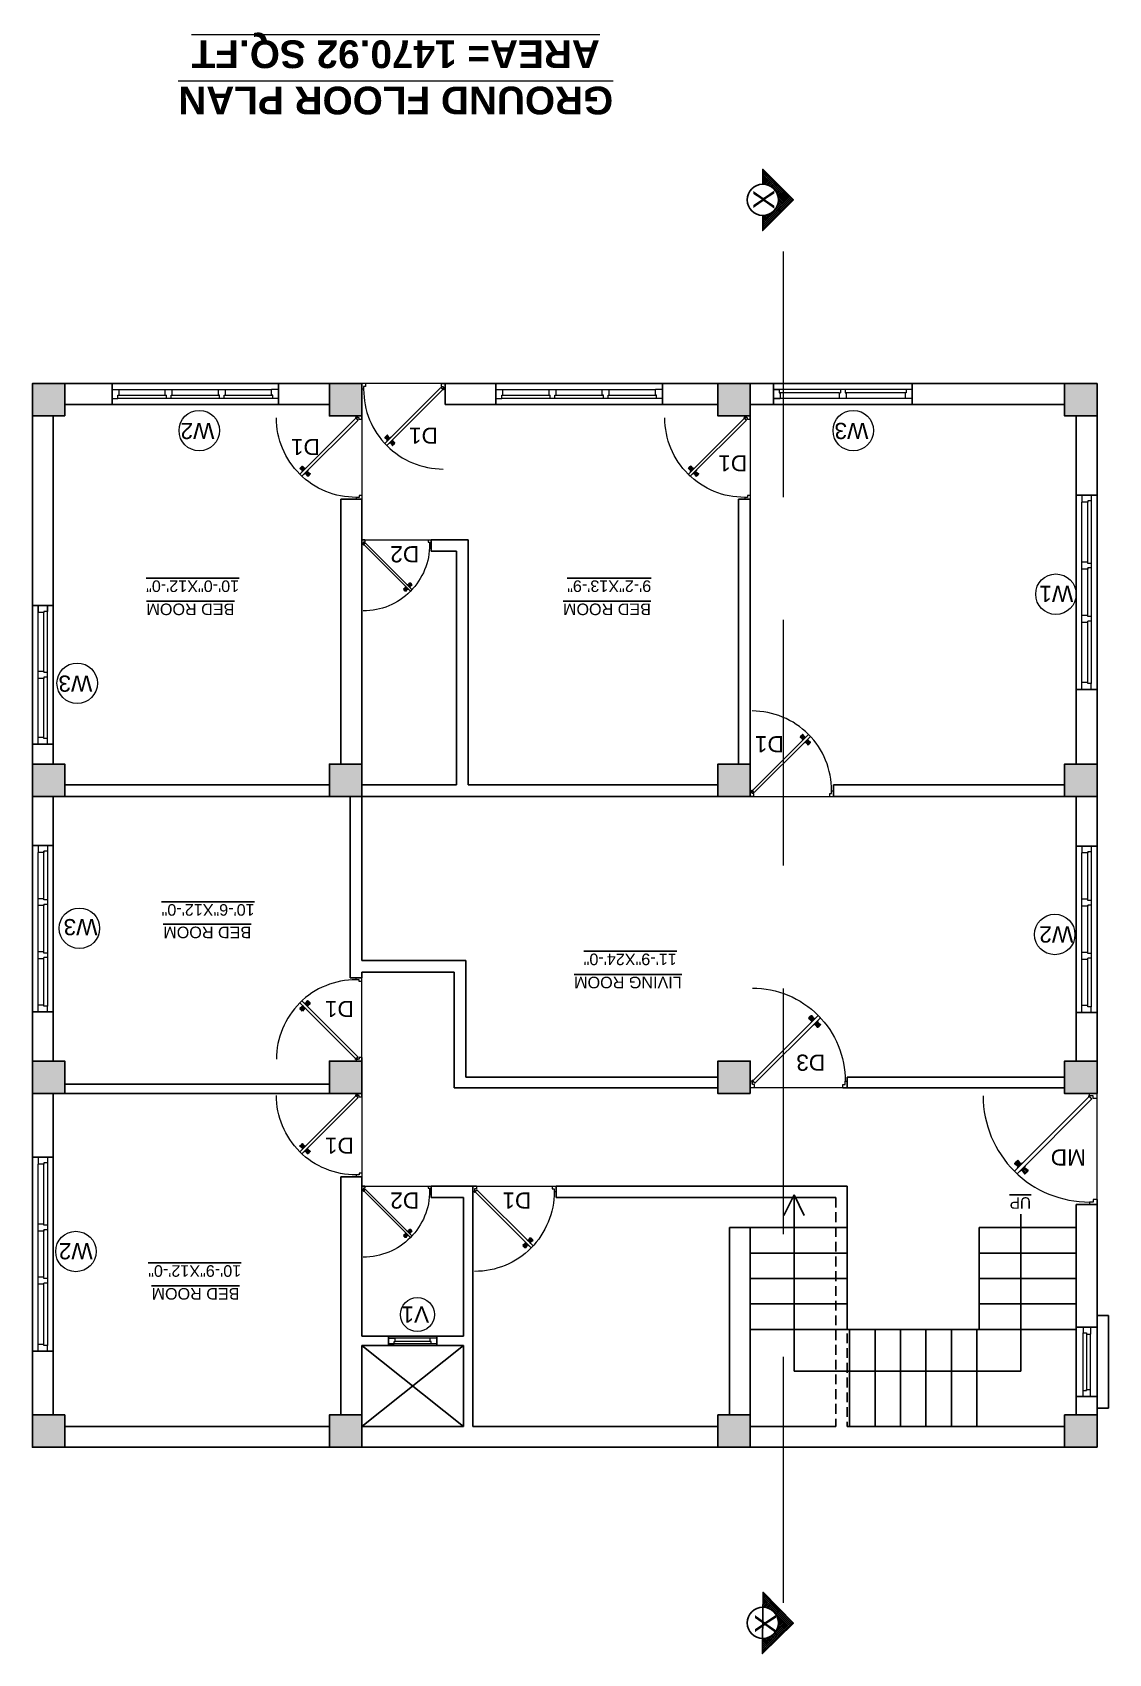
# Model space of a CAD drawing. Header units: inches. Extents: x 1397 to 20304, y -27267 to -746.
# Drawn here: x 17264 to 17729, y -20659 to -19958 of the extents above; entities that cross this region are included whole.
import ezdxf

# ---------------------------------------------------------------- set-up
doc = ezdxf.new("R2010")
doc.units = ezdxf.units.IN
doc.header["$LTSCALE"] = 17
doc.header["$MEASUREMENT"] = 0
doc.linetypes.add('21_FP_00$0$HIDDEN', pattern=[0.375, 0.25, -0.125])
doc.linetypes.add('PHANTOM2', pattern=[1.25, 0.625, -0.125, 0.125, -0.125, 0.125, -0.125])
for name, color, linetype, lineweight in [('25 BOT BAR', 12, 'Continuous', 25), ('aa_section_line', 2, 'PHANTOM2', 13), ('DOOR & WIN', 1, 'Continuous', 25), ('OUTLINE', 1, 'Continuous', 25), ('PUERTAS', 7, 'Continuous', 9), ('TEXT', 231, 'Continuous', 20), ('WINDOW FRAME PLAN', 162, 'Continuous', 18)]:
    doc.layers.add(name, color=color, linetype=linetype, lineweight=lineweight)
doc.layers.add('A-Sect-Iden', color=111, linetype='Continuous')
doc.styles.add('DIMTEXT', font='arial.ttf', dxfattribs={"height": 6})
doc.styles.add('HEADING', font='swissel.ttf')

# ---------------------------------------------------------------- blocks, each defined once
blk = doc.blocks.new('DFFDFD')
at = {"layer": 'DOOR & WIN'}
for p, q in [((-13646.78, -2252.33), (-13646.78, -2168.33)), ((-13637.78, -2168.33), (-13646.78, -2168.33)), ((-13637.78, -2168.33), (-13637.78, -2252.33)), ((-13637.78, -2252.33), (-13646.78, -2252.33)), ((-13637.78, -2252.33), (-13646.78, -2252.33))]:
    blk.add_line(p, q, dxfattribs=at)
at = {"layer": 'WINDOW FRAME PLAN'}
for p, q in [((-13644.28, -2168.33), (-13644.28, -2170.83)), ((-13644.28, -2249.83), (-13644.28, -2170.83)), ((-13644.28, -2170.83), (-13642.78, -2170.83)), ((-13642.78, -2170.83), (-13642.78, -2171.33)), ((-13642.78, -2171.33), (-13642.78, -2197.83)), ((-13642.78, -2171.33), (-13640.28, -2171.33)), ((-13640.28, -2168.33), (-13640.28, -2171.33)), ((-13640.28, -2171.33), (-13640.28, -2249.33)), ((-13644.28, -2197.83), (-13642.78, -2197.83)), ((-13644.28, -2199.83), (-13642.78, -2199.83)), ((-13642.78, -2197.33), (-13640.28, -2197.33)), ((-13642.78, -2199.83), (-13642.78, -2200.33)), ((-13642.78, -2199.83), (-13642.78, -2220.83)), ((-13642.78, -2200.33), (-13640.28, -2200.33)), ((-13644.28, -2220.83), (-13642.78, -2220.83)), ((-13642.78, -2220.33), (-13640.28, -2220.33)), ((-13642.78, -2220.83), (-13642.78, -2220.33)), ((-13644.28, -2222.83), (-13642.78, -2222.83)), ((-13642.78, -2222.83), (-13642.78, -2249.33)), ((-13642.78, -2223.33), (-13640.28, -2223.33)), ((-13644.28, -2252.33), (-13644.28, -2249.83)), ((-13644.28, -2249.83), (-13642.78, -2249.83)), ((-13642.78, -2249.33), (-13640.28, -2249.33)), ((-13642.78, -2249.83), (-13642.78, -2249.33)), ((-13640.28, -2252.33), (-13640.28, -2249.33))]:
    blk.add_line(p, q, dxfattribs=at)
blk = doc.blocks.new('3ft')
at = {"layer": 'PUERTAS', "color": 6}
for p, q in [((1.01, 2.52), (25.23, 26.74)), ((26.05, 25.92), (1.77, 1.64)), ((26.05, 25.92), (25.23, 26.74)), ((0, 2.4), (0, 0)), ((0.72, 2.4), (0, 2.4)), ((1.6, 0), (0, 0)), ((0.72, 1.52), (0.72, 2.44)), ((0.8, 1.52), (0.72, 1.52)), ((0.8, 1.52), (0.8, 2.41)), ((0.8, 1.2), (0.8, 1.52)), ((1.6, 1.2), (0.8, 1.2)), ((1.57, 1.84), (0.94, 2.47)), ((1.63, 1.89), (0.97, 2.55)), ((1.63, 1.89), (1.57, 1.84)), ((1.77, 1.64), (1.57, 1.84)), ((1.6, 0), (1.6, 1.2)), ((34.4, 0), (34.4, 1.2)), ((34.4, 1.2), (35.2, 1.2)), ((34.4, 0), (36, 0)), ((35.2, 1.2), (35.2, 2.4)), ((35.2, 2.4), (36, 2.4)), ((36, 0), (36, 2.4))]:
    blk.add_line(p, q, dxfattribs=at)
at = {"layer": 'PUERTAS', "color": 8}
for p, q in [((22.57, 24.94), (21.65, 25.68)), ((22.63, 24.99), (21.69, 25.75)), ((22.74, 25.1), (21.84, 25.9)), ((22.13, 26.28), (21.98, 26.13)), ((22.88, 25.24), (22.01, 26.06)), ((22.13, 26.28), (22.27, 26.42)), ((22.29, 26.41), (22.27, 26.42)), ((23.16, 25.52), (22.34, 26.39)), ((23.3, 25.66), (22.5, 26.56)), ((23.41, 25.77), (22.65, 26.71)), ((22.69, 24.32), (23.02, 24.83)), ((23.46, 25.83), (22.72, 26.75)), ((22.95, 24.96), (22.84, 25.07)), ((22.98, 24.99), (22.86, 25.1)), ((23.03, 25.04), (22.91, 25.15)), ((22.91, 24.53), (23.1, 24.91)), ((23.11, 25.12), (22.99, 25.23)), ((23.13, 24.76), (23.18, 24.99)), ((23.28, 25.3), (23.17, 25.41)), ((23.36, 25.37), (23.25, 25.49)), ((23.31, 24.94), (23.28, 25.08)), ((23.41, 25.43), (23.3, 25.54)), ((23.46, 25.09), (23.32, 25.13)), ((23.44, 25.45), (23.33, 25.56)), ((23.64, 25.27), (23.41, 25.22)), ((23.87, 25.49), (23.49, 25.3)), ((24.08, 25.71), (23.57, 25.38)), ((23.63, 23.38), (24.14, 23.72)), ((23.84, 23.6), (24.22, 23.79)), ((24.07, 23.82), (24.3, 23.88)), ((24.25, 24), (24.39, 23.97)), ((24.25, 23.26), (24.99, 22.34)), ((24.27, 23.64), (24.38, 23.53)), ((24.3, 23.67), (24.41, 23.56)), ((24.3, 23.32), (25.06, 22.38)), ((24.35, 23.72), (24.46, 23.61)), ((24.4, 24.15), (24.43, 24.01)), ((24.41, 23.43), (25.2, 22.53)), ((24.43, 23.8), (24.54, 23.69)), ((24.58, 24.33), (24.52, 24.1)), ((24.55, 23.57), (25.37, 22.7)), ((24.6, 23.97), (24.72, 23.86)), ((24.8, 24.56), (24.61, 24.18)), ((25.02, 24.77), (24.68, 24.26)), ((24.68, 24.05), (24.79, 23.94)), ((24.73, 24.1), (24.85, 23.99)), ((24.76, 24.13), (24.87, 24.02)), ((24.83, 23.85), (25.7, 23.03)), ((24.97, 23.99), (25.87, 23.2)), ((25.08, 24.1), (26.02, 23.34)), ((25.14, 24.15), (26.06, 23.41)), ((25.58, 22.82), (25.43, 22.67)), ((25.58, 22.82), (25.73, 22.97)), ((25.72, 22.98), (25.73, 22.97)), ((0, 0), (36, 0))]:
    blk.add_line(p, q, dxfattribs=at)
at = {"layer": 'PUERTAS', "color": 1}
for p, q in [((21.67, 25.73), (22.17, 26.23)), ((22.49, 24.95), (21.67, 25.61)), ((21.7, 25.82), (22.14, 26.26)), ((21.73, 25.79), (21.7, 25.82)), ((22.58, 26.7), (22.14, 26.26)), ((22.67, 26.73), (22.17, 26.23)), ((22.61, 26.67), (22.58, 26.7)), ((22.6, 24.96), (23.02, 25.38)), ((22.61, 24.25), (22.92, 24.72)), ((22.62, 24.13), (22.61, 24.14)), ((22.7, 25.07), (22.71, 25.06)), ((23.45, 25.91), (22.79, 26.73)), ((22.82, 25.06), (23.08, 25.32)), ((22.94, 24.95), (22.83, 25.07)), ((22.92, 24.72), (22.92, 24.72)), ((22.93, 24.94), (23.19, 25.21)), ((22.93, 24.84), (22.93, 24.83)), ((23.44, 25.81), (23.02, 25.38)), ((23.34, 25.58), (23.08, 25.32)), ((23.46, 25.47), (23.19, 25.21)), ((23.33, 25.7), (23.34, 25.69)), ((23.45, 25.46), (23.33, 25.57)), ((23.44, 23.31), (23.45, 23.3)), ((23.56, 23.3), (24.03, 23.61)), ((23.57, 25.47), (23.57, 25.47)), ((24.15, 25.79), (23.68, 25.48)), ((23.68, 25.48), (23.68, 25.48)), ((24.03, 23.61), (24.03, 23.62)), ((24.14, 23.62), (24.14, 23.62)), ((24.25, 23.62), (24.51, 23.89)), ((24.27, 25.78), (24.26, 25.79)), ((24.26, 23.29), (24.69, 23.71)), ((24.26, 23.63), (24.37, 23.52)), ((24.26, 23.18), (24.92, 22.37)), ((24.37, 23.52), (24.63, 23.77)), ((24.37, 23.4), (24.37, 23.4)), ((24.78, 24.15), (24.51, 23.89)), ((24.89, 24.03), (24.63, 23.77)), ((25.11, 24.14), (24.69, 23.71)), ((24.77, 24.14), (24.88, 24.03)), ((24.79, 24.38), (24.78, 24.37)), ((24.78, 24.26), (24.78, 24.26)), ((25.1, 24.84), (24.79, 24.38)), ((25, 24.03), (25, 24.03)), ((25.04, 22.36), (25.54, 22.86)), ((25.09, 24.96), (25.1, 24.95)), ((25.1, 22.42), (25.13, 22.39)), ((25.13, 22.39), (25.57, 22.83)), ((25.22, 24.14), (26.03, 23.48)), ((26.04, 23.37), (25.54, 22.86)), ((26.01, 23.27), (25.57, 22.83)), ((25.98, 23.3), (26.01, 23.27))]:
    blk.add_line(p, q, dxfattribs=at)
at = {"layer": 'PUERTAS', "color": 2}
for p, q in [((21.99, 26.11), (21.98, 26.13)), ((25.42, 22.68), (25.43, 22.67))]:
    blk.add_line(p, q, dxfattribs=at)
at = {"layer": 'PUERTAS', "color": 6}
for radius in [0.155, 0.0752]:
    blk.add_circle((0.82, 2.56), radius, dxfattribs=at)
blk.add_arc((0.82, 2.56), 34.38, 359.72845, 90.03333, dxfattribs=at)
at = {"layer": 'PUERTAS', "color": 1}
for centre, start, end in [((22.54, 25.01), 231.07637, 315), ((22.67, 24.2), 135, 225), ((22.73, 26.68), 38.92363, 135), ((22.77, 25.12), 225, 315), ((22.99, 24.89), 135, 219.74275), ((22.87, 24.78), 315, 39.74275), ((23.28, 25.63), 315, 45), ((23.39, 25.86), 315, 38.92363), ((23.51, 23.36), 225, 315), ((23.51, 25.41), 50.25725, 135), ((23.62, 25.53), 230.25725, 315), ((24.09, 23.56), 50.25725, 135), ((24.2, 23.68), 230.25725, 315), ((24.2, 25.73), 45, 135), ((24.32, 23.23), 135, 218.92363), ((24.42, 23.46), 135, 225), ((24.84, 24.31), 135, 219.74275), ((24.72, 24.21), 315, 39.74275), ((24.94, 23.98), 45, 135), ((24.98, 22.42), 218.92363, 315), ((25.04, 24.89), 315, 45), ((25.17, 24.08), 51.07637, 135), ((25.98, 23.42), 315, 51.07637)]:
    blk.add_arc(centre, 0.08, start, end, dxfattribs=at)
blk = doc.blocks.new('*U2802')
at = {"color": 3, "xscale": -1}
blk.add_blockref('3ft', (42, 0), dxfattribs=at)
blk = doc.blocks.new('ffddd')
at = {"layer": 'DOOR & WIN'}
for p, q in [((-13345.31, -2388.07), (-13345.31, -2316.07)), ((-13336.31, -2316.07), (-13345.31, -2316.07)), ((-13336.31, -2316.07), (-13336.31, -2388.07)), ((-13336.31, -2388.07), (-13345.31, -2388.07)), ((-13336.31, -2388.07), (-13345.31, -2388.07))]:
    blk.add_line(p, q, dxfattribs=at)
at = {"layer": 'WINDOW FRAME PLAN'}
for p, q in [((-13342.81, -2316.07), (-13342.81, -2318.57)), ((-13342.81, -2385.57), (-13342.81, -2318.57)), ((-13342.81, -2318.57), (-13341.31, -2318.57)), ((-13341.31, -2318.57), (-13341.31, -2319.07)), ((-13341.31, -2319.07), (-13341.31, -2339.57)), ((-13341.31, -2319.07), (-13338.81, -2319.07)), ((-13338.81, -2316.07), (-13338.81, -2319.07)), ((-13338.81, -2319.07), (-13338.81, -2385.07)), ((-13342.81, -2339.57), (-13341.31, -2339.57)), ((-13341.31, -2339.07), (-13338.81, -2339.07)), ((-13342.81, -2341.57), (-13341.31, -2341.57)), ((-13341.31, -2341.57), (-13341.31, -2342.07)), ((-13341.31, -2341.57), (-13341.31, -2362.57)), ((-13341.31, -2342.07), (-13338.81, -2342.07)), ((-13341.31, -2362.07), (-13338.81, -2362.07)), ((-13341.31, -2362.57), (-13341.31, -2362.07)), ((-13342.81, -2362.57), (-13341.31, -2362.57)), ((-13342.81, -2364.57), (-13341.31, -2364.57)), ((-13341.31, -2364.57), (-13341.31, -2385.57)), ((-13341.31, -2365.07), (-13338.81, -2365.07)), ((-13342.81, -2388.07), (-13342.81, -2385.57)), ((-13342.81, -2385.57), (-13341.31, -2385.57)), ((-13341.31, -2385.07), (-13338.81, -2385.07)), ((-13341.31, -2385.57), (-13341.31, -2385.07)), ((-13338.81, -2388.07), (-13338.81, -2385.07))]:
    blk.add_line(p, q, dxfattribs=at)
blk = doc.blocks.new('*U3029')
at = {"layer": 'PUERTAS', "color": 2}
for p, q in [((11.61, 30.24), (12.57, 31.2)), ((40.83, 2.94), (12.57, 31.2)), ((11.61, 30.24), (39.94, 1.92)), ((12.35, 26.47), (12.33, 26.45)), ((16.34, 30.46), (16.36, 30.48)), ((0, 0), (0, 2.8)), ((0.93, 2.8), (0, 2.8)), ((1.87, 0), (0, 0)), ((0.93, 1.4), (0.93, 2.8)), ((1.87, 1.4), (0.93, 1.4)), ((1.87, 0), (1.87, 1.4)), ((39.94, 1.92), (40.16, 2.14)), ((40.1, 2.21), (40.86, 2.97)), ((40.1, 2.21), (40.16, 2.14)), ((40.13, 0), (40.13, 1.4)), ((40.13, 1.4), (41.07, 1.4)), ((40.13, 0), (42, 0)), ((40.16, 2.14), (40.9, 2.88)), ((41.07, 1.77), (41.07, 2.81)), ((41.07, 1.4), (41.07, 1.77)), ((41.07, 1.77), (41.16, 1.77)), ((41.16, 1.77), (41.16, 2.85)), ((41.16, 2.8), (42, 2.8)), ((42, 2.8), (42, 0))]:
    blk.add_line(p, q, dxfattribs=at)
at = {"layer": 'PUERTAS', "color": 8}
for p, q in [((14.63, 30.14), (15.5, 31.21)), ((14.69, 30.07), (15.57, 31.16)), ((14.82, 29.94), (15.74, 30.99)), ((14.98, 29.77), (15.94, 30.79)), ((15.99, 30.81), (16.01, 30.83)), ((16.19, 30.65), (16.01, 30.83)), ((12.67, 28.18), (11.59, 27.31)), ((12.74, 28.12), (11.65, 27.23)), ((12.87, 27.99), (11.82, 27.06)), ((12, 26.81), (11.98, 26.79)), ((12.15, 26.62), (11.98, 26.79)), ((13.04, 27.82), (12.01, 26.87)), ((12.15, 26.62), (12.33, 26.45)), ((13.36, 27.5), (12.4, 26.48)), ((13.52, 27.34), (12.6, 26.28)), ((13.65, 27.21), (12.77, 26.11)), ((12.82, 28.9), (13.2, 28.3)), ((13.71, 27.14), (12.84, 26.06)), ((13.12, 28.15), (12.99, 28.02)), ((13.14, 28.12), (13.01, 27.99)), ((13.06, 28.65), (13.29, 28.21)), ((13.2, 28.06), (13.07, 27.93)), ((13.3, 27.97), (13.17, 27.84)), ((13.33, 28.39), (13.39, 28.12)), ((13.5, 27.76), (13.37, 27.63)), ((13.59, 27.67), (13.46, 27.54)), ((13.54, 28.18), (13.49, 28.01)), ((13.65, 27.61), (13.52, 27.48)), ((13.71, 28), (13.54, 27.96)), ((13.68, 27.58), (13.55, 27.45)), ((13.92, 27.79), (13.65, 27.86)), ((14.18, 27.53), (13.75, 27.76)), ((14.43, 27.28), (13.83, 27.67)), ((13.91, 29.99), (14.5, 29.61)), ((14.16, 29.74), (14.59, 29.52)), ((14.42, 29.48), (14.69, 29.42)), ((14.63, 29.27), (14.8, 29.31)), ((14.66, 29.69), (14.79, 29.82)), ((14.68, 29.66), (14.82, 29.79)), ((14.74, 29.6), (14.87, 29.73)), ((14.8, 29.09), (14.85, 29.26)), ((14.84, 29.51), (14.97, 29.64)), ((15.01, 28.89), (14.95, 29.16)), ((15.04, 29.3), (15.17, 29.43)), ((15.28, 28.62), (15.05, 29.06)), ((15.14, 29.21), (15.27, 29.34)), ((15.52, 28.37), (15.14, 28.97)), ((15.2, 29.15), (15.33, 29.28)), ((15.22, 29.12), (15.35, 29.25)), ((15.31, 29.45), (16.33, 30.41)), ((15.47, 29.29), (16.52, 30.21)), ((15.6, 29.16), (16.69, 30.04)), ((15.67, 29.09), (16.75, 29.96)), ((16.19, 30.65), (16.36, 30.48)), ((0, 0), (42, 0))]:
    blk.add_line(p, q, dxfattribs=at)
at = {"layer": 'PUERTAS', "color": 1}
for p, q in [((14.64, 30.23), (15.41, 31.18)), ((15.55, 31.19), (16.13, 30.6)), ((15.62, 31.12), (15.65, 31.15)), ((15.65, 31.15), (16.17, 30.63)), ((11.62, 27.26), (12.21, 26.67)), ((12.58, 28.16), (11.63, 27.4)), ((11.69, 27.19), (11.66, 27.15)), ((11.66, 27.15), (12.17, 26.64)), ((12.69, 26.12), (12.17, 26.64)), ((12.79, 26.09), (12.21, 26.67)), ((12.72, 26.16), (12.69, 26.12)), ((12.7, 28.16), (13.2, 27.66)), ((12.73, 29.12), (12.72, 29.11)), ((12.72, 28.98), (13.08, 28.44)), ((12.83, 28.03), (12.84, 28.04)), ((13.7, 27.04), (12.93, 26.09)), ((12.97, 28.04), (13.27, 27.74)), ((13.11, 28.16), (12.98, 28.03)), ((13.08, 28.44), (13.08, 28.43)), ((13.09, 28.3), (13.09, 28.3)), ((13.09, 28.17), (13.4, 27.87)), ((13.69, 27.17), (13.2, 27.66)), ((13.57, 27.43), (13.27, 27.74)), ((13.71, 27.56), (13.4, 27.87)), ((13.69, 27.57), (13.56, 27.44)), ((13.56, 27.3), (13.57, 27.3)), ((13.69, 30.08), (13.7, 30.09)), ((13.83, 30.09), (14.37, 29.73)), ((13.83, 27.55), (13.84, 27.56)), ((13.97, 27.54), (13.96, 27.55)), ((14.51, 27.19), (13.97, 27.54)), ((14.37, 29.73), (14.38, 29.72)), ((14.51, 29.72), (14.5, 29.72)), ((14.63, 29.71), (14.94, 29.41)), ((14.65, 27.2), (14.64, 27.19)), ((14.65, 30.11), (15.14, 29.61)), ((14.65, 29.7), (14.78, 29.83)), ((14.78, 29.98), (14.77, 29.97)), ((14.77, 29.84), (15.07, 29.54)), ((15.25, 29.1), (14.94, 29.41)), ((15.37, 29.24), (15.07, 29.54)), ((15.64, 29.12), (15.14, 29.61)), ((15.23, 29.11), (15.36, 29.24)), ((15.25, 28.97), (15.25, 28.97)), ((15.26, 28.84), (15.25, 28.84)), ((15.62, 28.3), (15.26, 28.84)), ((15.51, 29.24), (15.5, 29.24)), ((15.61, 28.15), (15.62, 28.16)), ((15.76, 29.11), (16.71, 29.88)), ((16.72, 30.01), (16.13, 30.6)), ((16.68, 30.12), (16.17, 30.63)), ((16.65, 30.09), (16.68, 30.12))]:
    blk.add_line(p, q, dxfattribs=at)
at = {"layer": 'PUERTAS', "color": 2}
for radius in [0.181, 0.0878]:
    blk.add_circle((41.04, 2.99), radius, dxfattribs=at)
at = {"layer": 'PUERTAS', "color": 8}
blk.add_arc((41.04, 2.99), 40.11, 89.96667, 180.27155, dxfattribs=at)
at = {"layer": 'PUERTAS', "color": 1}
for centre, start, end in [((15.48, 31.12), 45, 141.07637), ((11.69, 27.33), 128.92363, 225), ((12.63, 28.09), 45, 128.92363), ((12.79, 29.04), 135, 225), ((12.86, 26.15), 225, 321.07637), ((12.9, 27.97), 45, 135), ((13.16, 28.24), 140.25725, 225), ((13.02, 28.36), 320.25725, 45), ((13.5, 27.37), 315, 45), ((13.62, 27.1), 321.07637, 45), ((13.76, 30.02), 45, 135), ((13.77, 27.63), 225, 309.74275), ((13.9, 27.49), 45, 129.74275), ((14.44, 29.79), 225, 309.74275), ((14.57, 29.65), 45, 129.74275), ((14.58, 27.25), 225, 315), ((14.71, 30.17), 141.07637, 225), ((14.84, 29.91), 135, 225), ((15.32, 28.91), 140.25725, 225), ((15.18, 29.03), 320.25725, 45), ((15.44, 29.3), 225, 315), ((15.55, 28.23), 315, 45), ((15.7, 29.18), 225, 308.92363)]:
    blk.add_arc(centre, 0.0933, start, end, dxfattribs=at)
blk = doc.blocks.new('*U3030')
at = {"color": 3}
blk.add_blockref('3ft', (0, 0), dxfattribs=at)
blk = doc.blocks.new('2ft6in')
at = {"layer": 'PUERTAS', "color": 2}
for p, q in [((0.84, 2.1), (21.02, 22.28)), ((21.71, 21.6), (1.47, 1.37)), ((18.33, 21.76), (18.31, 21.77)), ((21.71, 21.6), (21.02, 22.28)), ((21.18, 18.9), (21.2, 18.89)), ((0, 2), (0, 0)), ((0.6, 2), (0, 2)), ((1.33, 0), (0, 0)), ((0.6, 1.26), (0.6, 2.04)), ((0.67, 1.26), (0.6, 1.26)), ((0.67, 1.26), (0.67, 2.01)), ((0.67, 1), (0.67, 1.26)), ((1.33, 1), (0.67, 1)), ((1.31, 1.53), (0.79, 2.06)), ((1.36, 1.58), (0.81, 2.12)), ((1.36, 1.58), (1.31, 1.53)), ((1.47, 1.37), (1.31, 1.53)), ((1.33, 0), (1.33, 1)), ((28.67, 0), (28.67, 1)), ((28.67, 1), (29.33, 1)), ((28.67, 0), (30, 0)), ((29.33, 1), (29.33, 2)), ((29.33, 2), (30, 2)), ((30, 0), (30, 2))]:
    blk.add_line(p, q, dxfattribs=at)
at = {"layer": 'PUERTAS', "color": 8}
for p, q in [((18.81, 20.78), (18.04, 21.4)), ((18.86, 20.83), (18.08, 21.46)), ((18.95, 20.92), (18.2, 21.58)), ((18.44, 21.9), (18.31, 21.77)), ((19.07, 21.03), (18.34, 21.72)), ((18.44, 21.9), (18.56, 22.02)), ((18.58, 22.01), (18.56, 22.02)), ((19.3, 21.26), (18.61, 22)), ((19.42, 21.38), (18.75, 22.14)), ((19.51, 21.48), (18.88, 22.26)), ((19.55, 21.53), (18.93, 22.3)), ((19.4, 21.08), (19.31, 21.17)), ((19.47, 21.15), (19.38, 21.24)), ((19.51, 21.19), (19.42, 21.28)), ((19.53, 21.21), (19.44, 21.3)), ((19.7, 21.06), (19.51, 21.01)), ((19.89, 21.24), (19.58, 21.08)), ((20.07, 21.42), (19.64, 21.15)), ((18.91, 20.27), (19.19, 20.69)), ((19.13, 20.8), (19.03, 20.9)), ((19.15, 20.82), (19.05, 20.92)), ((19.09, 20.44), (19.25, 20.76)), ((19.19, 20.87), (19.1, 20.96)), ((19.25, 20.93), (19.16, 21.02)), ((19.28, 20.63), (19.32, 20.83)), ((19.43, 20.78), (19.4, 20.9)), ((19.55, 20.91), (19.43, 20.94)), ((19.69, 19.49), (20.12, 19.76)), ((19.87, 19.67), (20.18, 19.83)), ((20.06, 19.85), (20.25, 19.9)), ((20.21, 20), (20.33, 19.97)), ((20.21, 19.38), (20.83, 18.61)), ((20.23, 19.7), (20.32, 19.61)), ((20.25, 19.72), (20.34, 19.63)), ((20.25, 19.43), (20.88, 18.65)), ((20.29, 19.76), (20.38, 19.67)), ((20.33, 20.13), (20.36, 20.01)), ((20.34, 19.53), (21, 18.77)), ((20.36, 19.83), (20.45, 19.74)), ((20.48, 20.28), (20.44, 20.08)), ((20.46, 19.64), (21.14, 18.91)), ((20.5, 19.98), (20.6, 19.89)), ((20.67, 20.47), (20.51, 20.15)), ((20.85, 20.64), (20.57, 20.22)), ((20.57, 20.04), (20.66, 19.95)), ((20.61, 20.09), (20.7, 19.99)), ((20.63, 20.11), (20.72, 20.01)), ((20.69, 19.87), (21.42, 19.19)), ((20.81, 19.99), (21.56, 19.33)), ((20.9, 20.08), (21.68, 19.45)), ((20.95, 20.13), (21.72, 19.51)), ((21.32, 19.01), (21.2, 18.89)), ((21.32, 19.01), (21.44, 19.14)), ((21.43, 19.15), (21.44, 19.14)), ((0, 0), (30, 0))]:
    blk.add_line(p, q, dxfattribs=at)
at = {"layer": 'PUERTAS', "color": 1}
for p, q in [((18.06, 21.44), (18.48, 21.86)), ((18.74, 20.79), (18.06, 21.34)), ((18.08, 21.51), (18.45, 21.88)), ((18.11, 21.49), (18.08, 21.51)), ((18.82, 22.25), (18.45, 21.88)), ((18.9, 22.28), (18.48, 21.86)), ((18.84, 22.23), (18.82, 22.25)), ((18.83, 20.8), (19.18, 21.15)), ((19.54, 21.59), (18.99, 22.27)), ((19.02, 20.88), (19.24, 21.1)), ((19.54, 21.5), (19.18, 21.15)), ((19.45, 21.31), (19.24, 21.1)), ((19.55, 21.22), (19.33, 21.01)), ((19.45, 21.41), (19.45, 21.41)), ((19.54, 21.22), (19.45, 21.31)), ((19.64, 21.23), (19.64, 21.23)), ((19.74, 21.24), (19.73, 21.23)), ((20.12, 21.49), (19.74, 21.24)), ((20.22, 21.48), (20.22, 21.49)), ((18.84, 20.21), (19.1, 20.6)), ((18.85, 20.11), (18.84, 20.12)), ((18.92, 20.89), (18.93, 20.88)), ((19.12, 20.8), (19.03, 20.89)), ((19.1, 20.7), (19.11, 20.69)), ((19.1, 20.6), (19.1, 20.6)), ((19.11, 20.79), (19.33, 21.01)), ((19.53, 19.43), (19.54, 19.42)), ((19.64, 19.42), (20.02, 19.67)), ((20.02, 19.67), (20.03, 19.68)), ((20.12, 19.68), (20.12, 19.68)), ((20.21, 19.69), (20.43, 19.9)), ((20.22, 19.41), (20.57, 19.76)), ((20.22, 19.69), (20.31, 19.6)), ((20.22, 19.32), (20.76, 18.64)), ((20.31, 19.6), (20.52, 19.81)), ((20.31, 19.5), (20.31, 19.5)), ((20.65, 20.12), (20.43, 19.9)), ((20.74, 20.03), (20.52, 19.81)), ((20.93, 20.11), (20.57, 19.76)), ((20.64, 20.11), (20.73, 20.02)), ((20.66, 20.31), (20.65, 20.31)), ((20.65, 20.21), (20.65, 20.22)), ((20.91, 20.7), (20.66, 20.31)), ((20.84, 20.02), (20.83, 20.03)), ((20.86, 18.63), (21.28, 19.05)), ((20.91, 20.8), (20.91, 20.79)), ((20.91, 18.68), (20.94, 18.66)), ((20.94, 18.66), (21.31, 19.03)), ((21.02, 20.12), (21.7, 19.57)), ((21.7, 19.47), (21.28, 19.05)), ((21.67, 19.4), (21.31, 19.03)), ((21.65, 19.42), (21.67, 19.4))]:
    blk.add_line(p, q, dxfattribs=at)
at = {"layer": 'PUERTAS', "color": 2}
for radius in [0.129, 0.0627]:
    blk.add_circle((0.68, 2.14), radius, dxfattribs=at)
at = {"layer": 'PUERTAS', "color": 8}
blk.add_arc((0.68, 2.14), 28.65, 359.72845, 90.03333, dxfattribs=at)
at = {"layer": 'PUERTAS', "color": 1}
for centre, start, end in [((18.94, 22.23), 38.92363, 135), ((19.4, 21.36), 315, 45), ((19.49, 21.55), 315, 38.92363), ((19.6, 21.18), 50.25725, 135), ((19.68, 21.28), 230.25725, 315), ((20.17, 21.44), 45, 135), ((18.78, 20.84), 231.07637, 315), ((18.89, 20.16), 135, 225), ((18.97, 20.93), 225, 315), ((19.16, 20.74), 135, 219.74275), ((19.06, 20.65), 315, 39.74275), ((19.59, 19.47), 225, 315), ((20.07, 19.63), 50.25725, 135), ((20.16, 19.73), 230.25725, 315), ((20.27, 19.36), 135, 218.92363), ((20.35, 19.55), 135, 225), ((20.7, 20.26), 135, 219.74275), ((20.6, 20.17), 315, 39.74275), ((20.78, 19.98), 45, 135), ((20.82, 18.68), 218.92363, 315), ((20.87, 20.75), 315, 45), ((20.98, 20.07), 51.07637, 135), ((21.65, 19.52), 315, 51.07637)]:
    blk.add_arc(centre, 0.0667, start, end, dxfattribs=at)
blk = doc.blocks.new('*U2794')
at = {"color": 3, "xscale": -1}
blk.add_blockref('2ft6in', (42, 0), dxfattribs=at)
blk = doc.blocks.new("5'")
at = {"layer": 'WINDOW FRAME PLAN'}
for p, q in [((10026.35, -7897.24), (10086.35, -7897.24)), ((10026.35, -7897.24), (10026.35, -7901.24)), ((10026.35, -7897.24), (10029.35, -7897.24)), ((10028.85, -7901.24), (10028.85, -7899.74)), ((10028.85, -7899.74), (10029.35, -7899.74)), ((10029.35, -7899.74), (10029.35, -7897.24)), ((10029.35, -7899.74), (10054.85, -7899.74)), ((10054.85, -7899.74), (10054.85, -7897.24)), ((10054.85, -7897.24), (10057.85, -7897.24)), ((10055.35, -7899.74), (10054.85, -7899.74)), ((10055.35, -7901.24), (10055.35, -7899.74)), ((10057.35, -7901.24), (10057.35, -7899.74)), ((10057.85, -7899.74), (10057.35, -7899.74)), ((10057.85, -7899.74), (10057.85, -7897.24)), ((10057.85, -7899.74), (10083.35, -7899.74)), ((10086.35, -7897.24), (10083.35, -7897.24)), ((10083.35, -7899.74), (10083.35, -7897.24)), ((10083.85, -7899.74), (10083.35, -7899.74)), ((10083.85, -7901.24), (10083.85, -7899.74)), ((10086.35, -7897.24), (10086.35, -7901.24)), ((10026.35, -7901.24), (10086.35, -7901.24)), ((10026.35, -7901.24), (10028.85, -7901.24)), ((10086.35, -7901.24), (10083.85, -7901.24))]:
    blk.add_line(p, q, dxfattribs=at)

msp = doc.modelspace()

# ---------------------------------------------------------------- hatches: boundary and pattern name
at = {"layer": 'A-Sect-Iden', "ltscale": 0.5}
h = msp.add_hatch(dxfattribs=at)
h.set_pattern_fill('ANSI37', color=2, scale=5, angle=180, style=0)
h.set_pattern_definition([(225, (43428.63656, -13848.86635), (0.441941738, -0.441941738), []), (315, (43428.63656, -13848.86635), (0.441941738, 0.441941738), [])])
h.paths.add_polyline_path([(17579.56, -20023.63), (17579.56, -20017.14), (17592.8, -20030.38), (17579.56, -20043.63), (17579.56, -20037.13, 1)])
h = msp.add_hatch(dxfattribs=at)
h.set_pattern_fill('ANSI37', color=2, scale=5, angle=180, style=0)
h.set_pattern_definition([(225, (43428.6612, -14464.24026), (0.441941738, -0.441941738), []), (315, (43428.6612, -14464.24026), (0.441941738, 0.441941738), [])])
h.paths.add_polyline_path([(17579.66, -20639.01), (17579.72, -20632.52), (17592.83, -20645.89), (17579.45, -20659), (17579.52, -20652.51, 1)])
at = {"layer": 'DOOR & WIN'}
h = msp.add_hatch(color=256, dxfattribs=at)
h.dxf.hatch_style = 1
h.paths.add_polyline_path([(17263.66, -20123.82), (17277.66, -20123.82), (17277.66, -20109.82), (17263.66, -20109.82)])
h = msp.add_hatch(color=256, dxfattribs=at)
h.dxf.hatch_style = 1
h.paths.add_polyline_path([(17392.12, -20123.82), (17406.12, -20123.82), (17406.12, -20109.82), (17392.12, -20109.82)])
h = msp.add_hatch(color=256, dxfattribs=at)
h.dxf.hatch_style = 1
h.paths.add_polyline_path([(17560.12, -20123.82), (17574.12, -20123.82), (17574.12, -20109.82), (17560.12, -20109.82)])
h = msp.add_hatch(color=256, dxfattribs=at)
h.dxf.hatch_style = 1
h.paths.add_polyline_path([(17710.12, -20123.82), (17724.12, -20123.82), (17724.12, -20109.82), (17710.12, -20109.82)])
h = msp.add_hatch(color=256, dxfattribs=at)
h.dxf.hatch_style = 1
h.paths.add_polyline_path([(17263.66, -20288.33), (17277.66, -20288.33), (17277.66, -20274.33), (17263.66, -20274.33)])
h = msp.add_hatch(color=256, dxfattribs=at)
h.dxf.hatch_style = 1
h.paths.add_polyline_path([(17392.12, -20288.33), (17406.12, -20288.33), (17406.12, -20274.33), (17392.12, -20274.33)])
h = msp.add_hatch(color=256, dxfattribs=at)
h.dxf.hatch_style = 1
h.paths.add_polyline_path([(17560.12, -20288.33), (17574.12, -20288.33), (17574.12, -20274.33), (17560.12, -20274.33)])
h = msp.add_hatch(color=256, dxfattribs=at)
h.dxf.hatch_style = 1
h.paths.add_polyline_path([(17710.12, -20288.33), (17724.12, -20288.33), (17724.12, -20274.33), (17710.12, -20274.33)])
h = msp.add_hatch(color=256, dxfattribs=at)
h.dxf.hatch_style = 1
h.paths.add_polyline_path([(17263.66, -20416.82), (17277.66, -20416.82), (17277.66, -20402.82), (17263.66, -20402.82)])
h = msp.add_hatch(color=256, dxfattribs=at)
h.dxf.hatch_style = 1
h.paths.add_polyline_path([(17392.12, -20416.82), (17406.12, -20416.82), (17406.12, -20402.82), (17392.12, -20402.82)])
h = msp.add_hatch(color=256, dxfattribs=at)
h.dxf.hatch_style = 1
h.paths.add_polyline_path([(17560.12, -20416.82), (17574.12, -20416.82), (17574.12, -20402.82), (17560.12, -20402.82)])
h = msp.add_hatch(color=256, dxfattribs=at)
h.dxf.hatch_style = 1
h.paths.add_polyline_path([(17710.12, -20416.82), (17724.12, -20416.82), (17724.12, -20402.82), (17710.12, -20402.82)])
h = msp.add_hatch(color=256, dxfattribs=at)
h.dxf.hatch_style = 1
h.paths.add_polyline_path([(17263.66, -20569.82), (17277.66, -20569.82), (17277.66, -20555.82), (17263.66, -20555.82)])
h = msp.add_hatch(color=256, dxfattribs=at)
h.dxf.hatch_style = 1
h.paths.add_polyline_path([(17392.12, -20569.82), (17406.12, -20569.82), (17406.12, -20555.82), (17392.12, -20555.82)])
h = msp.add_hatch(color=256, dxfattribs=at)
h.dxf.hatch_style = 1
h.paths.add_polyline_path([(17560.12, -20569.82), (17574.12, -20569.82), (17574.12, -20555.82), (17560.12, -20555.82)])
h = msp.add_hatch(color=256, dxfattribs=at)
h.dxf.hatch_style = 1
h.paths.add_polyline_path([(17710.12, -20569.82), (17724.12, -20569.82), (17724.12, -20555.82), (17710.12, -20555.82)])

# ---------------------------------------------------------------- linework, layer by layer
at = {"layer": '25 BOT BAR'}
for p, q in [((17442.12, -20118.82), (17442.12, -20109.82)), ((17710.12, -20109.82), (17574.12, -20109.82)), ((17584.12, -20109.82), (17584.12, -20118.82)), ((17644.12, -20109.82), (17644.12, -20118.82)), ((17710.12, -20118.82), (17574.12, -20118.82)), ((17715.12, -20274.33), (17715.12, -20123.82)), ((17724.12, -20274.33), (17724.12, -20123.82)), ((17406.12, -20159.82), (17397.12, -20159.82)), ((17569.12, -20159.82), (17569.12, -20274.33)), ((17569.12, -20159.82), (17574.12, -20159.82)), ((17574.12, -20159.82), (17574.12, -20274.33)), ((17436.12, -20177.33), (17452.12, -20177.33)), ((17436.12, -20177.33), (17436.12, -20182.33)), ((17436.12, -20182.33), (17447.12, -20182.33)), ((17272.66, -20205.82), (17263.66, -20205.82)), ((17272.66, -20265.82), (17263.66, -20265.82)), ((17392.12, -20283.33), (17277.66, -20283.33)), ((17392.12, -20288.33), (17277.66, -20288.33)), ((17401.12, -20366.82), (17401.12, -20288.33)), ((17406.12, -20283.33), (17447.12, -20283.33)), ((17406.12, -20359.32), (17406.12, -20288.33)), ((17406.12, -20288.33), (17560.12, -20288.33)), ((17452.12, -20283.33), (17560.12, -20283.33)), ((17610.12, -20283.33), (17710.12, -20283.33)), ((17610.12, -20288.33), (17610.12, -20283.33)), ((17610.12, -20288.33), (17710.12, -20288.33)), ((17715.12, -20402.82), (17715.12, -20288.33)), ((17724.12, -20402.82), (17724.12, -20288.33)), ((17451.12, -20359.32), (17406.12, -20359.32)), ((17406.12, -20366.82), (17406.12, -20364.32)), ((17446.12, -20364.32), (17406.12, -20364.32)), ((17446.12, -20414.32), (17446.12, -20364.32)), ((17451.12, -20409.82), (17451.12, -20359.32)), ((17406.12, -20366.82), (17401.12, -20366.82)), ((17446.12, -20414.32), (17560.12, -20414.32)), ((17451.12, -20409.82), (17560.12, -20409.82)), ((17710.12, -20409.82), (17616.12, -20409.82)), ((17616.12, -20414.32), (17616.12, -20409.82)), ((17710.12, -20414.32), (17616.12, -20414.32)), ((17406.12, -20452.82), (17397.12, -20452.82)), ((17454.12, -20456.82), (17436.12, -20456.82)), ((17436.12, -20456.82), (17436.12, -20461.82)), ((17450.12, -20461.82), (17436.12, -20461.82)), ((17616.12, -20456.82), (17490.12, -20456.82)), ((17490.12, -20456.82), (17490.12, -20461.82)), ((17611.12, -20461.82), (17490.12, -20461.82)), ((17593.12, -20460.68), (17588.73, -20469.53)), ((17593.12, -20536.82), (17593.12, -20460.68)), ((17593.12, -20460.68), (17597.51, -20469.53)), ((17616.12, -20456.82), (17616.12, -20518.82)), ((17691.12, -20469.02), (17691.12, -20536.82)), ((17715.12, -20555.82), (17715.12, -20464.82)), ((17724.12, -20464.82), (17715.12, -20464.82)), ((17724.12, -20517.82), (17724.12, -20464.82)), ((17565.12, -20555.82), (17565.12, -20474.82)), ((17574.12, -20474.82), (17565.12, -20474.82)), ((17574.12, -20555.82), (17574.12, -20474.82)), ((17616.12, -20474.82), (17574.12, -20474.82)), ((17673.12, -20518.82), (17673.12, -20474.82)), ((17715.12, -20474.82), (17673.12, -20474.82)), ((17616.12, -20485.82), (17574.12, -20485.82)), ((17715.12, -20485.82), (17673.12, -20485.82)), ((17616.12, -20496.82), (17574.12, -20496.82)), ((17715.12, -20496.82), (17673.12, -20496.82)), ((17616.12, -20507.82), (17574.12, -20507.82)), ((17715.12, -20507.82), (17673.12, -20507.82)), ((17618.12, -20518.82), (17574.12, -20518.82)), ((17673.12, -20518.82), (17616.12, -20518.82)), ((17617.12, -20560.82), (17617.12, -20518.82)), ((17628.12, -20560.82), (17628.12, -20518.82)), ((17639.12, -20560.82), (17639.12, -20518.82)), ((17650.12, -20560.82), (17650.12, -20518.82)), ((17661.12, -20560.82), (17661.12, -20518.82)), ((17672.12, -20560.82), (17672.12, -20518.82)), ((17715.12, -20518.82), (17673.12, -20518.82)), ((17724.12, -20517.82), (17715.12, -20517.82)), ((17729.12, -20512.82), (17724.12, -20512.82)), ((17724.12, -20547.82), (17724.12, -20517.82)), ((17729.12, -20517.82), (17729.12, -20512.82)), ((17729.12, -20547.82), (17729.12, -20517.82)), ((17450.12, -20525.82), (17406.12, -20560.82)), ((17450.12, -20560.82), (17406.12, -20525.82)), ((17417.62, -20521.82), (17417.62, -20525.82)), ((17438.62, -20521.82), (17438.62, -20525.82)), ((17454.12, -20521.82), (17454.12, -20560.82)), ((17691.12, -20536.82), (17593.12, -20536.82)), ((17724.12, -20555.82), (17724.12, -20536.64)), ((17715.12, -20547.82), (17724.12, -20547.82)), ((17729.12, -20547.82), (17729.12, -20552.82)), ((17729.12, -20552.82), (17724.12, -20552.82)), ((17611.12, -20560.82), (17574.12, -20560.82)), ((17710.12, -20560.82), (17616.12, -20560.82)), ((17710.12, -20569.82), (17574.12, -20569.82))]:
    msp.add_line(p, q, dxfattribs=at)
at = {"layer": '25 BOT BAR', "linetype": '21_FP_00$0$HIDDEN'}
for p, q in [((17611.12, -20461.82), (17611.12, -20560.82)), ((17616.12, -20456.82), (17616.12, -20560.82))]:
    msp.add_line(p, q, dxfattribs=at)
at = {"layer": 'A-Sect-Iden', "ltscale": 0.5}
for points in [[(17579.56, -20023.63), (17579.56, -20017.14), (17592.8, -20030.38), (17579.56, -20043.63), (17579.56, -20037.13)], [(17579.47, -20653.51), (17579.69, -20632.53), (17592.79, -20645.91), (17579.41, -20659.02), (17579.47, -20653.51)]]:
    msp.add_lwpolyline(points, dxfattribs=at)
for centre in [(17579.56, -20030.38), (17579.59, -20645.76)]:
    msp.add_circle(centre, 6.75, dxfattribs=at)
at = {"layer": 'aa_section_line', "linetype": '21_FP_00$0$HIDDEN', "ltscale": 25}
msp.add_line((17588.55, -20637.01), (17588.56, -20043.22), dxfattribs=at)
at = {"layer": 'DOOR & WIN'}
for p, q in [((17263.66, -20109.82), (17263.66, -20402.82)), ((17406.12, -20109.82), (17263.66, -20109.82)), ((17560.12, -20109.82), (17442.12, -20109.82)), ((17392.12, -20118.82), (17277.66, -20118.82)), ((17560.12, -20118.82), (17442.12, -20118.82)), ((17272.66, -20123.82), (17272.66, -20274.33)), ((17397.12, -20159.82), (17397.12, -20274.33)), ((17406.12, -20159.82), (17406.12, -20274.33)), ((17447.12, -20182.33), (17447.12, -20283.33)), ((17452.12, -20177.33), (17452.12, -20283.33)), ((17272.66, -20288.33), (17272.66, -20402.82)), ((17392.12, -20412.82), (17277.66, -20412.82)), ((17263.66, -20416.82), (17263.66, -20569.82)), ((17272.66, -20416.82), (17272.66, -20555.82)), ((17392.12, -20416.82), (17277.66, -20416.82)), ((17454.12, -20521.82), (17454.12, -20456.82)), ((17450.12, -20521.82), (17406.12, -20521.82)), ((17450.12, -20525.82), (17406.12, -20525.82)), ((17392.12, -20560.82), (17277.66, -20560.82)), ((17450.12, -20560.82), (17406.12, -20560.82)), ((17560.12, -20560.82), (17454.12, -20560.82)), ((17574.12, -20569.82), (17263.66, -20569.82))]:
    msp.add_line(p, q, dxfattribs=at)
at = {"layer": 'OUTLINE'}
for p, q in [((17272.66, -20381.57), (17263.66, -20381.57)), ((17397.12, -20452.82), (17397.12, -20555.82)), ((17406.12, -20452.82), (17406.12, -20456.82)), ((17406.12, -20456.82), (17406.12, -20521.82)), ((17450.12, -20461.82), (17450.12, -20521.82)), ((17406.12, -20525.82), (17406.12, -20555.82)), ((17450.12, -20525.82), (17450.12, -20560.82))]:
    msp.add_line(p, q, dxfattribs=at)
for points in [[(17277.66, -20123.82), (17263.66, -20123.82), (17263.66, -20109.82), (17277.66, -20109.82)], [(17406.12, -20123.82), (17392.12, -20123.82), (17392.12, -20109.82), (17406.12, -20109.82)], [(17574.12, -20123.82), (17560.12, -20123.82), (17560.12, -20109.82), (17574.12, -20109.82)], [(17724.12, -20123.82), (17710.12, -20123.82), (17710.12, -20109.82), (17724.12, -20109.82)], [(17277.66, -20288.33), (17263.66, -20288.33), (17263.66, -20274.33), (17277.66, -20274.33)], [(17406.12, -20288.33), (17392.12, -20288.33), (17392.12, -20274.33), (17406.12, -20274.33)], [(17574.12, -20288.33), (17560.12, -20288.33), (17560.12, -20274.33), (17574.12, -20274.33)], [(17724.12, -20288.33), (17710.12, -20288.33), (17710.12, -20274.33), (17724.12, -20274.33)], [(17277.66, -20416.82), (17263.66, -20416.82), (17263.66, -20402.82), (17277.66, -20402.82)], [(17406.12, -20416.82), (17392.12, -20416.82), (17392.12, -20402.82), (17406.12, -20402.82)], [(17574.12, -20416.82), (17560.12, -20416.82), (17560.12, -20402.82), (17574.12, -20402.82)], [(17724.12, -20416.82), (17710.12, -20416.82), (17710.12, -20402.82), (17724.12, -20402.82)], [(17277.66, -20569.82), (17263.66, -20569.82), (17263.66, -20555.82), (17277.66, -20555.82)], [(17406.12, -20569.82), (17392.12, -20569.82), (17392.12, -20555.82), (17406.12, -20555.82)], [(17574.12, -20569.82), (17560.12, -20569.82), (17560.12, -20555.82), (17574.12, -20555.82)], [(17724.12, -20569.82), (17710.12, -20569.82), (17710.12, -20555.82), (17724.12, -20555.82)]]:
    msp.add_lwpolyline(points, close=True, dxfattribs=at)
at = {"layer": 'TEXT'}
for centre, radius in [((17335.83, -20130.14), 8.75), ((17618.7, -20130.14), 8.75), ((17706.34, -20200.9), 8.75), ((17283.02, -20239.41), 8.75), ((17283.98, -20345.37), 8.75), ((17705.84, -20348.05), 8.75), ((17282.47, -20485.14), 8.75), ((17430.15, -20512.42), 7.35)]:
    msp.add_circle(centre, radius, dxfattribs=at)
at = {"layer": 'WINDOW FRAME PLAN'}
for p, q in [((17718.06, -20517.82), (17718.06, -20520.32)), ((17721.36, -20517.82), (17721.36, -20520.82)), ((17438.62, -20522.57), (17417.62, -20522.57)), ((17417.62, -20522.57), (17420.62, -20522.57)), ((17438.62, -20525.07), (17417.62, -20525.07)), ((17417.62, -20525.07), (17420.12, -20525.07)), ((17420.12, -20525.07), (17420.12, -20524.07)), ((17420.12, -20524.07), (17420.62, -20524.07)), ((17420.62, -20524.07), (17420.62, -20522.57)), ((17435.62, -20524.07), (17420.62, -20524.07)), ((17438.62, -20522.57), (17435.62, -20522.57)), ((17435.62, -20524.07), (17435.62, -20522.57)), ((17436.12, -20524.07), (17435.62, -20524.07)), ((17436.12, -20525.07), (17436.12, -20524.07)), ((17438.62, -20525.07), (17436.12, -20525.07)), ((17718.06, -20545.32), (17718.06, -20520.32)), ((17718.06, -20520.32), (17719.55, -20520.32)), ((17719.55, -20520.32), (17719.55, -20545.32)), ((17719.55, -20520.32), (17719.55, -20520.82)), ((17719.55, -20520.82), (17721.36, -20520.82)), ((17721.36, -20544.82), (17721.36, -20520.82)), ((17718.06, -20545.32), (17719.55, -20545.32)), ((17718.06, -20547.82), (17718.06, -20545.32)), ((17719.55, -20545.32), (17719.55, -20544.82)), ((17719.55, -20544.82), (17721.36, -20544.82)), ((17721.36, -20547.82), (17721.36, -20544.82))]:
    msp.add_line(p, q, dxfattribs=at)

# ---------------------------------------------------------------- block references
at = {"layer": '25 BOT BAR'}
for p, rotation in [((27670.47, -28013.55), 180), ((9368.92, -30292.16), 89.99999999999999)]:
    msp.add_blockref("5'", p, dxfattribs=dict(at, rotation=rotation))
at = {"layer": 'DOOR & WIN', "xscale": -1}
for name, p, rotation in [('*U2802', (17400.12, -20109.82), 180), ('*U3030', (17574.12, -20123.82), 90), ('*U2802', (17406.12, -20360.82), 90), ('*U3030', (17454.12, -20456.82), 180)]:
    msp.add_blockref(name, p, dxfattribs=dict(at, rotation=rotation))
at = {"layer": 'DOOR & WIN'}
for name, p, rotation in [('*U2802', (17406.12, -20165.82), 89.99999999999999), ('*U2794', (17448.12, -20177.33), 180), ('*U2802', (17406.12, -20458.82), 89.99999999999999), ('*U2794', (17448.12, -20456.82), 180)]:
    msp.add_blockref(name, p, dxfattribs=dict(at, rotation=rotation))
at = {"layer": 'DOOR & WIN', "xscale": -1}
for name, p in [('*U2802', (17616.12, -20288.33)), ('*U3029', (17616.12, -20414.32))]:
    msp.add_blockref(name, p, dxfattribs=at)
at = {"layer": 'DOOR & WIN', "xscale": 1.14285714, "yscale": 1.14285714, "zscale": 1.14285714, "rotation": 89.99999999999999}
msp.add_blockref('*U3029', (17724.12, -20464.82), dxfattribs=at)
at = {"layer": 'OUTLINE'}
for name, p, rotation in [('ffddd', (14982.05, -6773.5), 89.99999999999999), ('ffddd', (15148.05, -6773.5), 89.99999999999999), ('DFFDFD', (4077.34, -22410.4), 180), ('ffddd', (3927.34, -22697.64), 180), ('ffddd', (4378.81, -22697.88), 180), ('DFFDFD', (3625.88, -22696.64), 180)]:
    msp.add_blockref(name, p, dxfattribs=dict(at, rotation=rotation))

# ---------------------------------------------------------------- texts
at = {"layer": 'A-Sect-Iden', "ltscale": 0.5, "char_height": 9, "width": 12.25, "attachment_point": 5, "style": 'HEADING'}
for insert, rotation in [((17580.01, -20030.24), 89.85507), ((17580.69, -20646.15), 89.26311)]:
    msp.add_mtext('X', dxfattribs=dict(at, insert=insert, rotation=rotation))
at = {"layer": 'DOOR & WIN', "char_height": 5, "attachment_point": 5, "rotation": 180}
for s, insert in [('{\\fArial TUR|b0|i0|c0|p34;\\L\\C7;10\'-0"X12\'-0"}', (17332.95, -20197.4)), ('{\\fArial TUR|b0|i0|c0|p34;\\L\\C7;9\'-2"X13\'-9"}', (17513.13, -20197.4)), ('{\\fArial TUR|b0|i0|c162|p34;\\L\\C7; \\fArial TUR|b0|i0|c0|p34;BED \\fArial TUR|b0|i0|c162|p34;ROOM}', (17332.95, -20207.4)), ('{\\fArial TUR|b0|i0|c162|p34;\\L\\C7; \\fArial TUR|b0|i0|c0|p34;BED \\fArial TUR|b0|i0|c162|p34;ROOM}', (17513.13, -20207.4)), ('{\\fArial TUR|b0|i0|c0|p34;\\L\\C7;10\'-6"X12\'-0"}', (17339.65, -20337.39)), ('{\\fArial TUR|b0|i0|c0|p34;\\L\\C7;BED ROOM}', (17339.27, -20347.11)), ('{\\fArial TUR|b0|i0|c0|p34;\\L\\C7;11\'-9"X24\'-0"}', (17522.21, -20358.78)), ('{\\fArial TUR|b0|i0|c162|p34;\\L\\C7; \\fArial TUR|b0|i0|c0|p34;LIVING \\fArial TUR|b0|i0|c162|p34;ROOM}', (17522.21, -20368.78)), ('{\\L\\C7;UP}', (17690.95, -20464.14)), ('{\\fArial TUR|b0|i0|c0|p34;\\L\\C7;10\'-9"X12\'-0"}', (17333.85, -20493.54)), ('{\\fArial TUR|b0|i0|c0|p34;\\L\\C7;BED ROOM}', (17334.2, -20503.41))]:
    msp.add_mtext(s, dxfattribs=dict(at, insert=insert))
at = {"layer": 'TEXT', "style": 'DIMTEXT'}
for s, p in [('W2', (17342.39, -20126.81)), ('W3', (17625.26, -20126.81)), ('D1', (17387.99, -20133.76)), ('D1', (17439.04, -20128.85)), ('D1', (17572.82, -20140.8)), ('D2', (17430.97, -20180.12)), ('W1', (17713.84, -20197.27)), ('W3', (17289.58, -20236.08)), ('D1', (17588.66, -20262.27)), ('W3', (17291.82, -20341.37)), ('W2', (17713.84, -20344.55)), ('D1', (17402.68, -20376.76)), ('D3', (17606.55, -20399.99)), ('D1', (17402.68, -20435.85)), ('MD', (17719.32, -20440.99)), ('D2', (17430.97, -20459.6)), ('D1', (17479.44, -20459.6)), ('W2', (17289.74, -20481.52)), ('V1', (17435.25, -20508.9))]:
    msp.add_text(s, height=7, rotation=180, dxfattribs=at).set_placement(p)
at = {"layer": 'TEXT', "insert": (17420.79, -19993.4), "char_height": 12, "width": 396.2985, "attachment_point": 2, "rotation": 180}
msp.add_mtext('{\\fArial|b1|i0|c0|p34;\\LGROUND FLOOR PLAN \\PAREA= 1470.92 SQ.FT}', dxfattribs=at)

doc.saveas('drawing.dxf')
